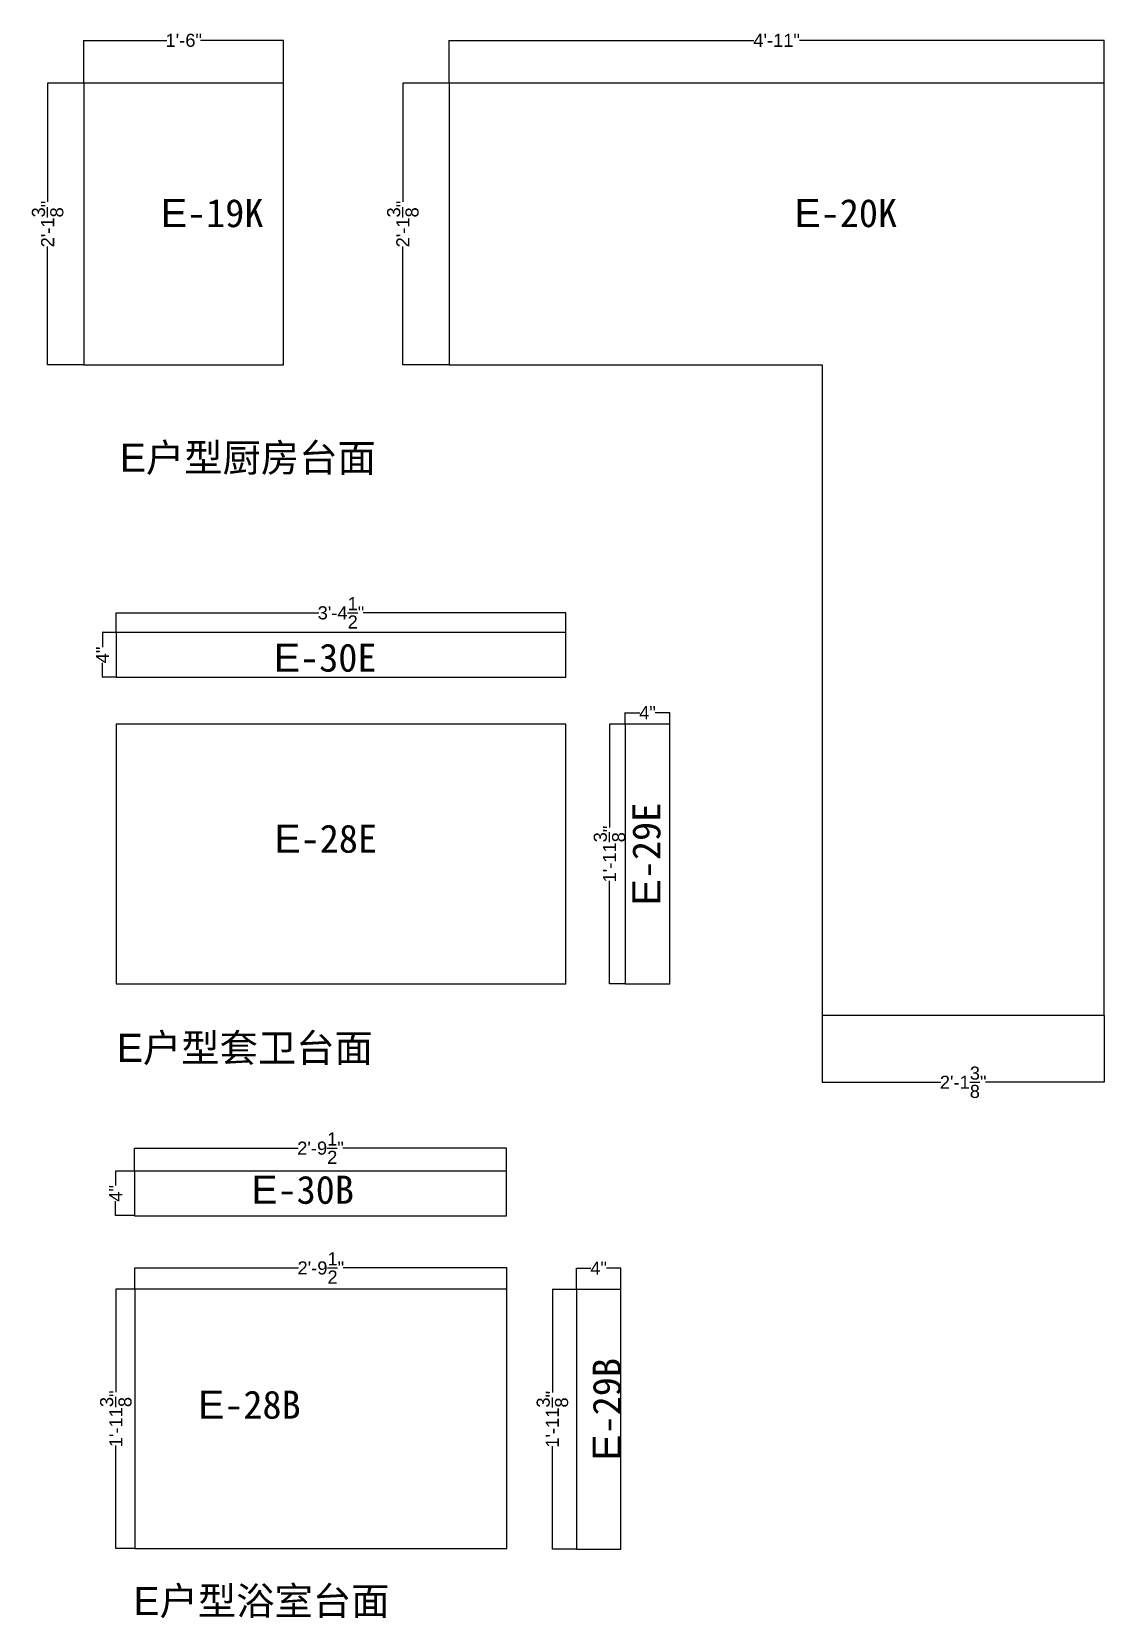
# Model space of a CAD drawing. Header units: inches. Extents: x -997106 to 39633, y -30199 to 1961.
# Drawn here: x 32961 to 35417, y -30199 to -26567 of the extents above; entities that cross this region are included whole.
import ezdxf

# ---------------------------------------------------------------- set-up
doc = ezdxf.new("R2010")
doc.units = ezdxf.units.IN
doc.header["$MEASUREMENT"] = 0
doc.layers.get('Defpoints').update_dxf_attribs({"color": 3})
doc.layers.add('编号', color=10, linetype='Continuous', plot=False)
doc.styles.get("Standard").update_dxf_attribs({"font": 'arial.ttf'})
doc.dimstyles.get("Standard").update_dxf_attribs({"dimtxt": 30, "dimasz": 1, "dimexe": 0.18, "dimexo": 0.0625, "dimgap": 0.09, "dimtad": 0, "dimtoh": 1, "dimdec": 4, "dimlfac": 0.03937, "dimzin": 0, "dimdsep": 46, "dimlunit": 4, "dimtxsty": 'Standard', "dimblk": 'ARCHTICK', "dimcen": 1, "dimadec": 0, "dimazin": 0, "dimtfac": 1, "dimtdec": 4, "dimtix": 1, "dimtofl": 0, "dimtmove": 2, "dimatfit": 3, "dimldrblk": 'ARCHTICK', "dimfxl": 1, "dimtolj": 1, "dimtzin": 0, "dimarcsym": 0})

# ---------------------------------------------------------------- blocks, each defined once
blk = doc.blocks.new('_ArchTick')
at = {"color": 0, "linetype": 'ByBlock', "const_width": 0.15}
blk.add_lwpolyline([(-0.5, -0.5), (0.5, 0.5)], dxfattribs=at)
blk = doc.blocks.new('*D521')
at = {"color": 0, "lineweight": -2, "transparency": 16777216}
for p, q in [((33080.9, -26684.5), (33080.9, -26586.2)), ((33080.9, -26586.4), (33270.8, -26586.4)), ((33537.9, -26586.4), (33347.9, -26586.4)), ((33537.9, -26684.5), (33537.9, -26586.2))]:
    blk.add_line(p, q, dxfattribs=at)
at = {"layer": 'Defpoints', "color": 0, "transparency": 16777216}
for p in [(33537.9, -26586.4), (33080.9, -26684.5), (33537.9, -26684.5)]:
    blk.add_point(p, dxfattribs=at)
at = {"color": 0, "lineweight": -2, "transparency": 16777216, "rotation": 180}
blk.add_blockref('_ArchTick', (33080.9, -26586.4), dxfattribs=at)
at = {"color": 0, "lineweight": -2, "transparency": 16777216}
blk.add_blockref('_ArchTick', (33537.9, -26586.4), dxfattribs=at)
at = {"color": 0, "transparency": 16777216, "insert": (33309.4, -26586.4), "char_height": 30, "attachment_point": 5}
blk.add_mtext('\\A1;1\'-6"', dxfattribs=at)
blk = doc.blocks.new('*D522')
at = {"color": 0, "lineweight": -2, "transparency": 16777216}
for p, q in [((33080.8, -26684.5), (32997.7, -26684.5)), ((32997.8, -26684.5), (32997.8, -26955.9)), ((32997.8, -27329.5), (32997.8, -27058.1)), ((33080.8, -27329.5), (32997.7, -27329.5))]:
    blk.add_line(p, q, dxfattribs=at)
at = {"layer": 'Defpoints', "color": 0, "transparency": 16777216}
for p in [(33080.9, -26684.5), (32997.8, -27329.5), (33080.9, -27329.5)]:
    blk.add_point(p, dxfattribs=at)
at = {"color": 0, "lineweight": -2, "transparency": 16777216}
for p, rotation in [((32997.8, -26684.5), 90), ((32997.8, -27329.5), 270)]:
    blk.add_blockref('_ArchTick', p, dxfattribs=dict(at, rotation=rotation))
at = {"color": 0, "transparency": 16777216, "insert": (32997.8, -27007), "char_height": 30, "attachment_point": 5, "rotation": 90}
blk.add_mtext('\\A1;2\'-1{\\H1x;\\S3/8;}"', dxfattribs=at)
blk = doc.blocks.new('*D523')
at = {"color": 0, "lineweight": -2, "transparency": 16777216}
for p, q in [((33917.2, -26684.5), (33917.2, -26586.1)), ((33917.2, -26586.3), (34614.5, -26586.3)), ((35416.2, -26586.3), (34718.9, -26586.3)), ((35416.2, -26684.5), (35416.2, -26586.1))]:
    blk.add_line(p, q, dxfattribs=at)
at = {"layer": 'Defpoints', "color": 0, "transparency": 16777216}
for p in [(35416.2, -26586.3), (33917.2, -26684.5), (35416.2, -26684.5)]:
    blk.add_point(p, dxfattribs=at)
at = {"color": 0, "lineweight": -2, "transparency": 16777216, "rotation": 180}
blk.add_blockref('_ArchTick', (33917.2, -26586.3), dxfattribs=at)
at = {"color": 0, "lineweight": -2, "transparency": 16777216}
blk.add_blockref('_ArchTick', (35416.2, -26586.3), dxfattribs=at)
at = {"color": 0, "transparency": 16777216, "insert": (34666.7, -26586.3), "char_height": 30, "attachment_point": 5}
blk.add_mtext('\\A1;4\'-11"', dxfattribs=at)
blk = doc.blocks.new('*D524')
at = {"color": 0, "lineweight": -2, "transparency": 16777216}
for p, q in [((33917.2, -26684.5), (33810.8, -26684.5)), ((33811, -26684.5), (33811, -26955.9)), ((33811, -27329.5), (33811, -27058.1)), ((33917.2, -27329.5), (33810.8, -27329.5))]:
    blk.add_line(p, q, dxfattribs=at)
at = {"layer": 'Defpoints', "color": 0, "transparency": 16777216}
for p in [(33917.2, -26684.5), (33811, -27329.5), (33917.2, -27329.5)]:
    blk.add_point(p, dxfattribs=at)
at = {"color": 0, "lineweight": -2, "transparency": 16777216}
for p, rotation in [((33811, -26684.5), 90), ((33811, -27329.5), 270)]:
    blk.add_blockref('_ArchTick', p, dxfattribs=dict(at, rotation=rotation))
at = {"color": 0, "transparency": 16777216, "insert": (33811, -27007), "char_height": 30, "attachment_point": 5, "rotation": 90}
blk.add_mtext('\\A1;2\'-1{\\H1x;\\S3/8;}"', dxfattribs=at)
blk = doc.blocks.new('*D525')
at = {"color": 0, "lineweight": -2, "transparency": 16777216}
for p, q in [((34771.2, -28818.6), (34771.2, -28971.9)), ((35416.2, -28818.6), (35416.2, -28971.9)), ((34771.2, -28971.8), (35042.6, -28971.8)), ((35416.2, -28971.8), (35144.8, -28971.8))]:
    blk.add_line(p, q, dxfattribs=at)
at = {"layer": 'Defpoints', "color": 0, "transparency": 16777216}
for p in [(34771.2, -28818.5), (35416.2, -28818.5), (35416.2, -28971.8)]:
    blk.add_point(p, dxfattribs=at)
at = {"color": 0, "lineweight": -2, "transparency": 16777216, "rotation": 180}
blk.add_blockref('_ArchTick', (34771.2, -28971.8), dxfattribs=at)
at = {"color": 0, "lineweight": -2, "transparency": 16777216}
blk.add_blockref('_ArchTick', (35416.2, -28971.8), dxfattribs=at)
at = {"color": 0, "transparency": 16777216, "insert": (35093.7, -28971.8), "char_height": 30, "attachment_point": 5}
blk.add_mtext('\\A1;2\'-1{\\H1x;\\S3/8;}"', dxfattribs=at)
blk = doc.blocks.new('*D790')
at = {"color": 0, "lineweight": -2, "transparency": 16777216}
for p, q in [((34320.1, -28152.2), (34320.1, -28125.6)), ((34320.1, -28125.7), (34353.2, -28125.7)), ((34422.1, -28125.7), (34389, -28125.7)), ((34422.1, -28152.2), (34422.1, -28125.6))]:
    blk.add_line(p, q, dxfattribs=at)
at = {"layer": 'Defpoints', "color": 0, "transparency": 16777216}
for p in [(34422.1, -28125.7), (34320.1, -28152.3), (34422.1, -28152.3)]:
    blk.add_point(p, dxfattribs=at)
at = {"color": 0, "lineweight": -2, "transparency": 16777216, "rotation": 180}
blk.add_blockref('_ArchTick', (34320.1, -28125.7), dxfattribs=at)
at = {"color": 0, "lineweight": -2, "transparency": 16777216}
blk.add_blockref('_ArchTick', (34422.1, -28125.7), dxfattribs=at)
at = {"color": 0, "transparency": 16777216, "insert": (34371.1, -28125.7), "char_height": 30, "attachment_point": 5}
blk.add_mtext('\\A1;4"', dxfattribs=at)
blk = doc.blocks.new('*D791')
at = {"color": 0, "lineweight": -2, "transparency": 16777216}
for p, q in [((34320, -28152.3), (34283.8, -28152.3)), ((34284, -28152.3), (34284, -28388.2)), ((34284, -28746.3), (34284, -28510.4)), ((34320, -28746.3), (34283.8, -28746.3))]:
    blk.add_line(p, q, dxfattribs=at)
at = {"layer": 'Defpoints', "color": 0, "transparency": 16777216}
for p in [(34320.1, -28152.3), (34284, -28746.3), (34320.1, -28746.3)]:
    blk.add_point(p, dxfattribs=at)
at = {"color": 0, "lineweight": -2, "transparency": 16777216}
for p, rotation in [((34284, -28152.3), 90), ((34284, -28746.3), 270)]:
    blk.add_blockref('_ArchTick', p, dxfattribs=dict(at, rotation=rotation))
at = {"color": 0, "transparency": 16777216, "insert": (34284, -28449.3), "char_height": 30, "attachment_point": 5, "rotation": 90}
blk.add_mtext('\\A1;1\'-11{\\H1x;\\S3/8;}"', dxfattribs=at)
blk = doc.blocks.new('*D787')
at = {"color": 0, "lineweight": -2, "transparency": 16777216}
for p, q in [((33154.7, -27942.4), (33123, -27942.4)), ((33123.2, -27942.4), (33123.2, -27975.4)), ((33123.2, -28044.4), (33123.2, -28011.3)), ((33154.7, -28044.4), (33123, -28044.4))]:
    blk.add_line(p, q, dxfattribs=at)
at = {"layer": 'Defpoints', "color": 0, "transparency": 16777216}
for p in [(33154.8, -27942.4), (33123.2, -28044.4), (33154.8, -28044.4)]:
    blk.add_point(p, dxfattribs=at)
at = {"color": 0, "lineweight": -2, "transparency": 16777216}
for p, rotation in [((33123.2, -27942.4), 90), ((33123.2, -28044.4), 270)]:
    blk.add_blockref('_ArchTick', p, dxfattribs=dict(at, rotation=rotation))
at = {"color": 0, "transparency": 16777216, "insert": (33123.2, -27993.4), "char_height": 30, "attachment_point": 5, "rotation": 90}
blk.add_mtext('\\A1;4"', dxfattribs=at)
blk = doc.blocks.new('*D792')
at = {"color": 0, "lineweight": -2, "transparency": 16777216}
for p, q in [((34320.1, -28152.2), (34320.1, -28125.6)), ((34320.1, -28125.7), (34353.2, -28125.7)), ((34422.1, -28125.7), (34389, -28125.7)), ((34422.1, -28152.2), (34422.1, -28125.6))]:
    blk.add_line(p, q, dxfattribs=at)
at = {"layer": 'Defpoints', "color": 0, "transparency": 16777216}
for p in [(34422.1, -28125.7), (34320.1, -28152.3), (34422.1, -28152.3)]:
    blk.add_point(p, dxfattribs=at)
at = {"color": 0, "lineweight": -2, "transparency": 16777216, "rotation": 180}
blk.add_blockref('_ArchTick', (34320.1, -28125.7), dxfattribs=at)
at = {"color": 0, "lineweight": -2, "transparency": 16777216}
blk.add_blockref('_ArchTick', (34422.1, -28125.7), dxfattribs=at)
at = {"color": 0, "transparency": 16777216, "insert": (34371.1, -28125.7), "char_height": 30, "attachment_point": 5}
blk.add_mtext('\\A1;4"', dxfattribs=at)
blk = doc.blocks.new('*D793')
at = {"color": 0, "lineweight": -2, "transparency": 16777216}
for p, q in [((34320, -28152.3), (34283.8, -28152.3)), ((34284, -28152.3), (34284, -28388.2)), ((34284, -28746.3), (34284, -28510.4)), ((34320, -28746.3), (34283.8, -28746.3))]:
    blk.add_line(p, q, dxfattribs=at)
at = {"layer": 'Defpoints', "color": 0, "transparency": 16777216}
for p in [(34320.1, -28152.3), (34284, -28746.3), (34320.1, -28746.3)]:
    blk.add_point(p, dxfattribs=at)
at = {"color": 0, "lineweight": -2, "transparency": 16777216}
for p, rotation in [((34284, -28152.3), 90), ((34284, -28746.3), 270)]:
    blk.add_blockref('_ArchTick', p, dxfattribs=dict(at, rotation=rotation))
at = {"color": 0, "transparency": 16777216, "insert": (34284, -28449.3), "char_height": 30, "attachment_point": 5, "rotation": 90}
blk.add_mtext('\\A1;1\'-11{\\H1x;\\S3/8;}"', dxfattribs=at)
blk = doc.blocks.new('*D788')
at = {"color": 0, "lineweight": -2, "transparency": 16777216}
for p, q in [((33154.7, -27942.4), (33123, -27942.4)), ((33123.2, -27942.4), (33123.2, -27975.4)), ((33123.2, -28044.4), (33123.2, -28011.3)), ((33154.7, -28044.4), (33123, -28044.4))]:
    blk.add_line(p, q, dxfattribs=at)
at = {"layer": 'Defpoints', "color": 0, "transparency": 16777216}
for p in [(33154.8, -27942.4), (33123.2, -28044.4), (33154.8, -28044.4)]:
    blk.add_point(p, dxfattribs=at)
at = {"color": 0, "lineweight": -2, "transparency": 16777216}
for p, rotation in [((33123.2, -27942.4), 90), ((33123.2, -28044.4), 270)]:
    blk.add_blockref('_ArchTick', p, dxfattribs=dict(at, rotation=rotation))
at = {"color": 0, "transparency": 16777216, "insert": (33123.2, -27993.4), "char_height": 30, "attachment_point": 5, "rotation": 90}
blk.add_mtext('\\A1;4"', dxfattribs=at)
blk = doc.blocks.new('*D789')
at = {"color": 0, "lineweight": -2, "transparency": 16777216}
for p, q in [((33154.8, -27942.3), (33154.8, -27896.8)), ((33154.8, -27897), (33618.4, -27897)), ((34183.8, -27897), (33720.2, -27897)), ((34183.8, -27942.3), (34183.8, -27896.8))]:
    blk.add_line(p, q, dxfattribs=at)
at = {"layer": 'Defpoints', "color": 0, "transparency": 16777216}
for p in [(34183.8, -27897), (33154.8, -27942.4), (34183.8, -27942.4)]:
    blk.add_point(p, dxfattribs=at)
at = {"color": 0, "lineweight": -2, "transparency": 16777216, "rotation": 180}
blk.add_blockref('_ArchTick', (33154.8, -27897), dxfattribs=at)
at = {"color": 0, "lineweight": -2, "transparency": 16777216}
blk.add_blockref('_ArchTick', (34183.8, -27897), dxfattribs=at)
at = {"color": 0, "transparency": 16777216, "insert": (33669.3, -27897), "char_height": 30, "attachment_point": 5}
blk.add_mtext('\\A1;3\'-4{\\H1x;\\S1/2;}"', dxfattribs=at)
blk = doc.blocks.new('*D1492')
at = {"color": 0, "lineweight": -2, "transparency": 16777216}
for p, q in [((34208.2, -29446.5), (34153.1, -29446.5)), ((34153.3, -29446.5), (34153.3, -29682.4)), ((34153.3, -30040.5), (34153.3, -29804.6)), ((34208.2, -30040.5), (34153.1, -30040.5))]:
    blk.add_line(p, q, dxfattribs=at)
at = {"layer": 'Defpoints', "color": 0, "transparency": 16777216}
for p in [(34208.2, -29446.5), (34153.3, -30040.5), (34208.2, -30040.5)]:
    blk.add_point(p, dxfattribs=at)
at = {"color": 0, "lineweight": -2, "transparency": 16777216}
for p, rotation in [((34153.3, -29446.5), 90), ((34153.3, -30040.5), 270)]:
    blk.add_blockref('_ArchTick', p, dxfattribs=dict(at, rotation=rotation))
at = {"color": 0, "transparency": 16777216, "insert": (34153.3, -29743.5), "char_height": 30, "attachment_point": 5, "rotation": 90}
blk.add_mtext('\\A1;1\'-11{\\H1x;\\S3/8;}"', dxfattribs=at)
blk = doc.blocks.new('*D1493')
at = {"color": 0, "lineweight": -2, "transparency": 16777216}
for p, q in [((34208.2, -29446.5), (34208.2, -29397.3)), ((34208.2, -29397.4), (34241.3, -29397.4)), ((34310.2, -29397.4), (34277.2, -29397.4)), ((34310.2, -29446.5), (34310.2, -29397.3))]:
    blk.add_line(p, q, dxfattribs=at)
at = {"layer": 'Defpoints', "color": 0, "transparency": 16777216}
for p in [(34310.2, -29397.4), (34208.2, -29446.5), (34310.2, -29446.5)]:
    blk.add_point(p, dxfattribs=at)
at = {"color": 0, "lineweight": -2, "transparency": 16777216, "rotation": 180}
blk.add_blockref('_ArchTick', (34208.2, -29397.4), dxfattribs=at)
at = {"color": 0, "lineweight": -2, "transparency": 16777216}
blk.add_blockref('_ArchTick', (34310.2, -29397.4), dxfattribs=at)
at = {"color": 0, "transparency": 16777216, "insert": (34259.2, -29397.4), "char_height": 30, "attachment_point": 5}
blk.add_mtext('\\A1;4"', dxfattribs=at)
blk = doc.blocks.new('*D1490')
at = {"color": 0, "lineweight": -2, "transparency": 16777216}
for p, q in [((33197.7, -29445.4), (33153.7, -29445.4)), ((33153.9, -29445.4), (33153.9, -29681.3)), ((33153.9, -30039.4), (33153.9, -29803.5)), ((33197.7, -30039.4), (33153.7, -30039.4))]:
    blk.add_line(p, q, dxfattribs=at)
at = {"layer": 'Defpoints', "color": 0, "transparency": 16777216}
for p in [(33197.7, -29445.4), (33153.9, -30039.4), (33197.7, -30039.4)]:
    blk.add_point(p, dxfattribs=at)
at = {"color": 0, "lineweight": -2, "transparency": 16777216}
for p, rotation in [((33153.9, -29445.4), 90), ((33153.9, -30039.4), 270)]:
    blk.add_blockref('_ArchTick', p, dxfattribs=dict(at, rotation=rotation))
at = {"color": 0, "transparency": 16777216, "insert": (33153.9, -29742.4), "char_height": 30, "attachment_point": 5, "rotation": 90}
blk.add_mtext('\\A1;1\'-11{\\H1x;\\S3/8;}"', dxfattribs=at)
blk = doc.blocks.new('*D1491')
at = {"color": 0, "lineweight": -2, "transparency": 16777216}
for p, q in [((33196.9, -29175.2), (33153.3, -29175.2)), ((33153.5, -29175.2), (33153.5, -29208.3)), ((33153.5, -29277.2), (33153.5, -29244.2)), ((33196.9, -29277.2), (33153.3, -29277.2))]:
    blk.add_line(p, q, dxfattribs=at)
at = {"layer": 'Defpoints', "color": 0, "transparency": 16777216}
for p in [(33197, -29175.2), (33153.5, -29277.2), (33197, -29277.2)]:
    blk.add_point(p, dxfattribs=at)
at = {"color": 0, "lineweight": -2, "transparency": 16777216}
for p, rotation in [((33153.5, -29175.2), 90), ((33153.5, -29277.2), 270)]:
    blk.add_blockref('_ArchTick', p, dxfattribs=dict(at, rotation=rotation))
at = {"color": 0, "transparency": 16777216, "insert": (33153.5, -29226.2), "char_height": 30, "attachment_point": 5, "rotation": 90}
blk.add_mtext('\\A1;4"', dxfattribs=at)
blk = doc.blocks.new('*D1494')
at = {"color": 0, "lineweight": -2, "transparency": 16777216}
for p, q in [((33197.7, -29445.3), (33197.7, -29396.7)), ((33197.7, -29396.9), (33572.1, -29396.9)), ((34048.7, -29396.9), (33674.4, -29396.9)), ((34048.7, -29445.3), (34048.7, -29396.7))]:
    blk.add_line(p, q, dxfattribs=at)
at = {"layer": 'Defpoints', "color": 0, "transparency": 16777216}
for p in [(34048.7, -29396.9), (33197.7, -29445.4), (34048.7, -29445.4)]:
    blk.add_point(p, dxfattribs=at)
at = {"color": 0, "lineweight": -2, "transparency": 16777216, "rotation": 180}
blk.add_blockref('_ArchTick', (33197.7, -29396.9), dxfattribs=at)
at = {"color": 0, "lineweight": -2, "transparency": 16777216}
blk.add_blockref('_ArchTick', (34048.7, -29396.9), dxfattribs=at)
at = {"color": 0, "transparency": 16777216, "insert": (33623.2, -29396.9), "char_height": 30, "attachment_point": 5}
blk.add_mtext('\\A1;2\'-9{\\H1x;\\S1/2;}"', dxfattribs=at)
blk = doc.blocks.new('*D1495')
at = {"color": 0, "lineweight": -2, "transparency": 16777216}
for p, q in [((33197, -29175.2), (33197, -29122.4)), ((33197, -29122.6), (33571.3, -29122.6)), ((34048, -29122.6), (33673.7, -29122.6)), ((34048, -29175.2), (34048, -29122.4))]:
    blk.add_line(p, q, dxfattribs=at)
at = {"layer": 'Defpoints', "color": 0, "transparency": 16777216}
for p in [(34048, -29122.6), (33197, -29175.2), (34048, -29175.2)]:
    blk.add_point(p, dxfattribs=at)
at = {"color": 0, "lineweight": -2, "transparency": 16777216, "rotation": 180}
blk.add_blockref('_ArchTick', (33197, -29122.6), dxfattribs=at)
at = {"color": 0, "lineweight": -2, "transparency": 16777216}
blk.add_blockref('_ArchTick', (34048, -29122.6), dxfattribs=at)
at = {"color": 0, "transparency": 16777216, "insert": (33622.5, -29122.6), "char_height": 30, "attachment_point": 5}
blk.add_mtext('\\A1;2\'-9{\\H1x;\\S1/2;}"', dxfattribs=at)

msp = doc.modelspace()

# ---------------------------------------------------------------- linework, layer by layer
for points in [[(33080.85703, -27329.51986), (33537.85703, -27329.51986), (33537.85703, -26684.51986), (33080.85703, -26684.51986)], [(33154.80764, -28044.37413), (34183.80764, -28044.37413), (34183.80764, -27942.37413), (33154.80764, -27942.37413)], [(33154.80764, -28746.23866), (34183.80764, -28746.23866), (34183.80764, -28152.23866), (33154.80764, -28152.23866)], [(34320.08613, -28746.28384), (34422.08613, -28746.28384), (34422.08613, -28152.28384), (34320.08613, -28152.28384)], [(33197.00486, -29277.23774), (34048.00486, -29277.23774), (34048.00486, -29175.23774), (33197.00486, -29175.23774)], [(33197.73815, -30039.37011), (34048.73815, -30039.37011), (34048.73815, -29445.37011), (33197.73815, -29445.37011)], [(34208.2211, -30040.53945), (34310.2211, -30040.53945), (34310.2211, -29446.53945), (34208.2211, -29446.53945)]]:
    msp.add_lwpolyline(points, close=True)
msp.add_lwpolyline([(35416.22398, -27329.51986), (35416.22398, -26684.51986), (33917.22398, -26684.51986), (33917.22398, -27329.51986), (34771.22398, -27329.51986), (34771.22398, -28818.51986), (35416.22398, -28818.51986), (35416.22398, -26684.51986)])

# ---------------------------------------------------------------- texts
at = {"char_height": 64.3508622, "attachment_point": 1}
for s, insert in [('E{\\fSimSun|b0|i0|c134|p2;户型厨房台面}', (33162.72733, -27509.72357)), ('E{\\fSimSun|b0|i0|c134|p2;户型套卫台面}', (33155.85093, -28860.85933)), ('E{\\fSimSun|b0|i0|c134|p2;户型浴室台面}', (33193.93291, -30127.08697))]:
    msp.add_mtext(s, dxfattribs=dict(at, insert=insert))
at = {"layer": '编号', "char_height": 64.3508622, "attachment_point": 1}
for s, insert in [('E{\\fSimSun|b0|i0|c134|p2;-19K}', (33256.84755, -26949.56906)), ('E{\\fSimSun|b0|i0|c134|p2;-20K}', (34707.44417, -26949.56906)), ('E{\\fSimSun|b0|i0|c134|p2;-30E}', (33515.64709, -27967.36625)), ('E{\\fSimSun|b0|i0|c134|p2;-28E}', (33516.97962, -28381.84901)), ('E{\\fSimSun|b0|i0|c134|p2;-30B}', (33464.01441, -29185.68462)), ('E{\\fSimSun|b0|i0|c134|p2;-28B}', (33342.08236, -29677.75588))]:
    msp.add_mtext(s, dxfattribs=dict(at, insert=insert))
at = {"layer": '编号', "char_height": 64.3508622, "attachment_point": 1, "rotation": 90}
for s, insert in [('E{\\fSimSun|b0|i0|c134|p2;-29E}', (34336.24944, -28566.9087)), ('E{\\fSimSun|b0|i0|c134|p2;-29B}', (34245.60686, -29838.20878))]:
    msp.add_mtext(s, dxfattribs=dict(at, insert=insert))

# ---------------------------------------------------------------- dimensions: what is measured, and where the dimension line sits
for base, p1, p2, picture, middle in [((33537.85703, -26586.37319), (33080.85703, -26684.51986), (33537.85703, -26684.51986), '*D521', (33309.35703, -26586.37319)), ((35416.22398, -26586.28138), (33917.22398, -26684.51986), (35416.22398, -26684.51986), '*D523', (34666.72398, -26586.28138)), ((34183.80764, -27897.00258), (33154.80764, -27942.37413), (34183.80764, -27942.37413), '*D789', (33669.30764, -27897.00258)), ((34422.08613, -28125.73608), (34320.08613, -28152.28384), (34422.08613, -28152.28384), '*D790', (34371.08613, -28125.73608)), ((34422.08613, -28125.73608), (34320.08613, -28152.28384), (34422.08613, -28152.28384), '*D792', (34371.08613, -28125.73608)), ((35416.2239774858, -28971.7630627798), (34771.2239774858, -28818.5198610186), (35416.2239774858, -28818.5198610186), '*D525', (35093.7239774858, -28971.7630627798)), ((34048.00486, -29122.56397), (33197.00486, -29175.23774), (34048.00486, -29175.23774), '*D1495', (33622.50486, -29122.56397)), ((34048.73815, -29396.92535), (33197.73815, -29445.37011), (34048.73815, -29445.37011), '*D1494', (33623.23815, -29396.92535)), ((34310.2211, -29397.43859), (34208.2211, -29446.53945), (34310.2211, -29446.53945), '*D1493', (34259.2211, -29397.43859))]:
    dim = msp.add_linear_dim(base=base, p1=p1, p2=p2, dimstyle='Standard')
    dim.commit()
    dim.dimension.update_dxf_attribs({"geometry": picture, "text_midpoint": middle})
for base, p1, p2, picture, middle in [((32997.8346401595, -27329.5198610187), (33080.8570332604, -26684.5198610186), (33080.8570332604, -27329.5198610186), '*D522', (32997.8346401595, -27007.0198610187)), ((33811.0231444285, -27329.5198610187), (33917.2239774858, -26684.5198610186), (33917.2239774858, -27329.5198610186), '*D524', (33811.0231444285, -27007.0198610187)), ((33123.16841, -28044.37413), (33154.80764, -27942.37413), (33154.80764, -28044.37413), '*D787', (33123.16841, -27993.37413)), ((33123.16841, -28044.37413), (33154.80764, -27942.37413), (33154.80764, -28044.37413), '*D788', (33123.16841, -27993.37413)), ((34283.98057, -28746.28384), (34320.08613, -28152.28384), (34320.08613, -28746.28384), '*D791', (34283.98057, -28449.28384)), ((34283.98057, -28746.28384), (34320.08613, -28152.28384), (34320.08613, -28746.28384), '*D793', (34283.98057, -28449.28384)), ((33153.46911, -29277.23774), (33197.00486, -29175.23774), (33197.00486, -29277.23774), '*D1491', (33153.46911, -29226.23774)), ((33153.91854, -30039.37011), (33197.73815, -29445.37011), (33197.73815, -30039.37011), '*D1490', (33153.91854, -29742.37011)), ((34153.2754, -30040.53945), (34208.2211, -29446.53945), (34208.2211, -30040.53945), '*D1492', (34153.2754, -29743.53945))]:
    dim = msp.add_linear_dim(base=base, p1=p1, p2=p2, angle=90, dimstyle='Standard')
    dim.commit()
    dim.dimension.update_dxf_attribs({"geometry": picture, "text_midpoint": middle})

doc.saveas('drawing.dxf')
